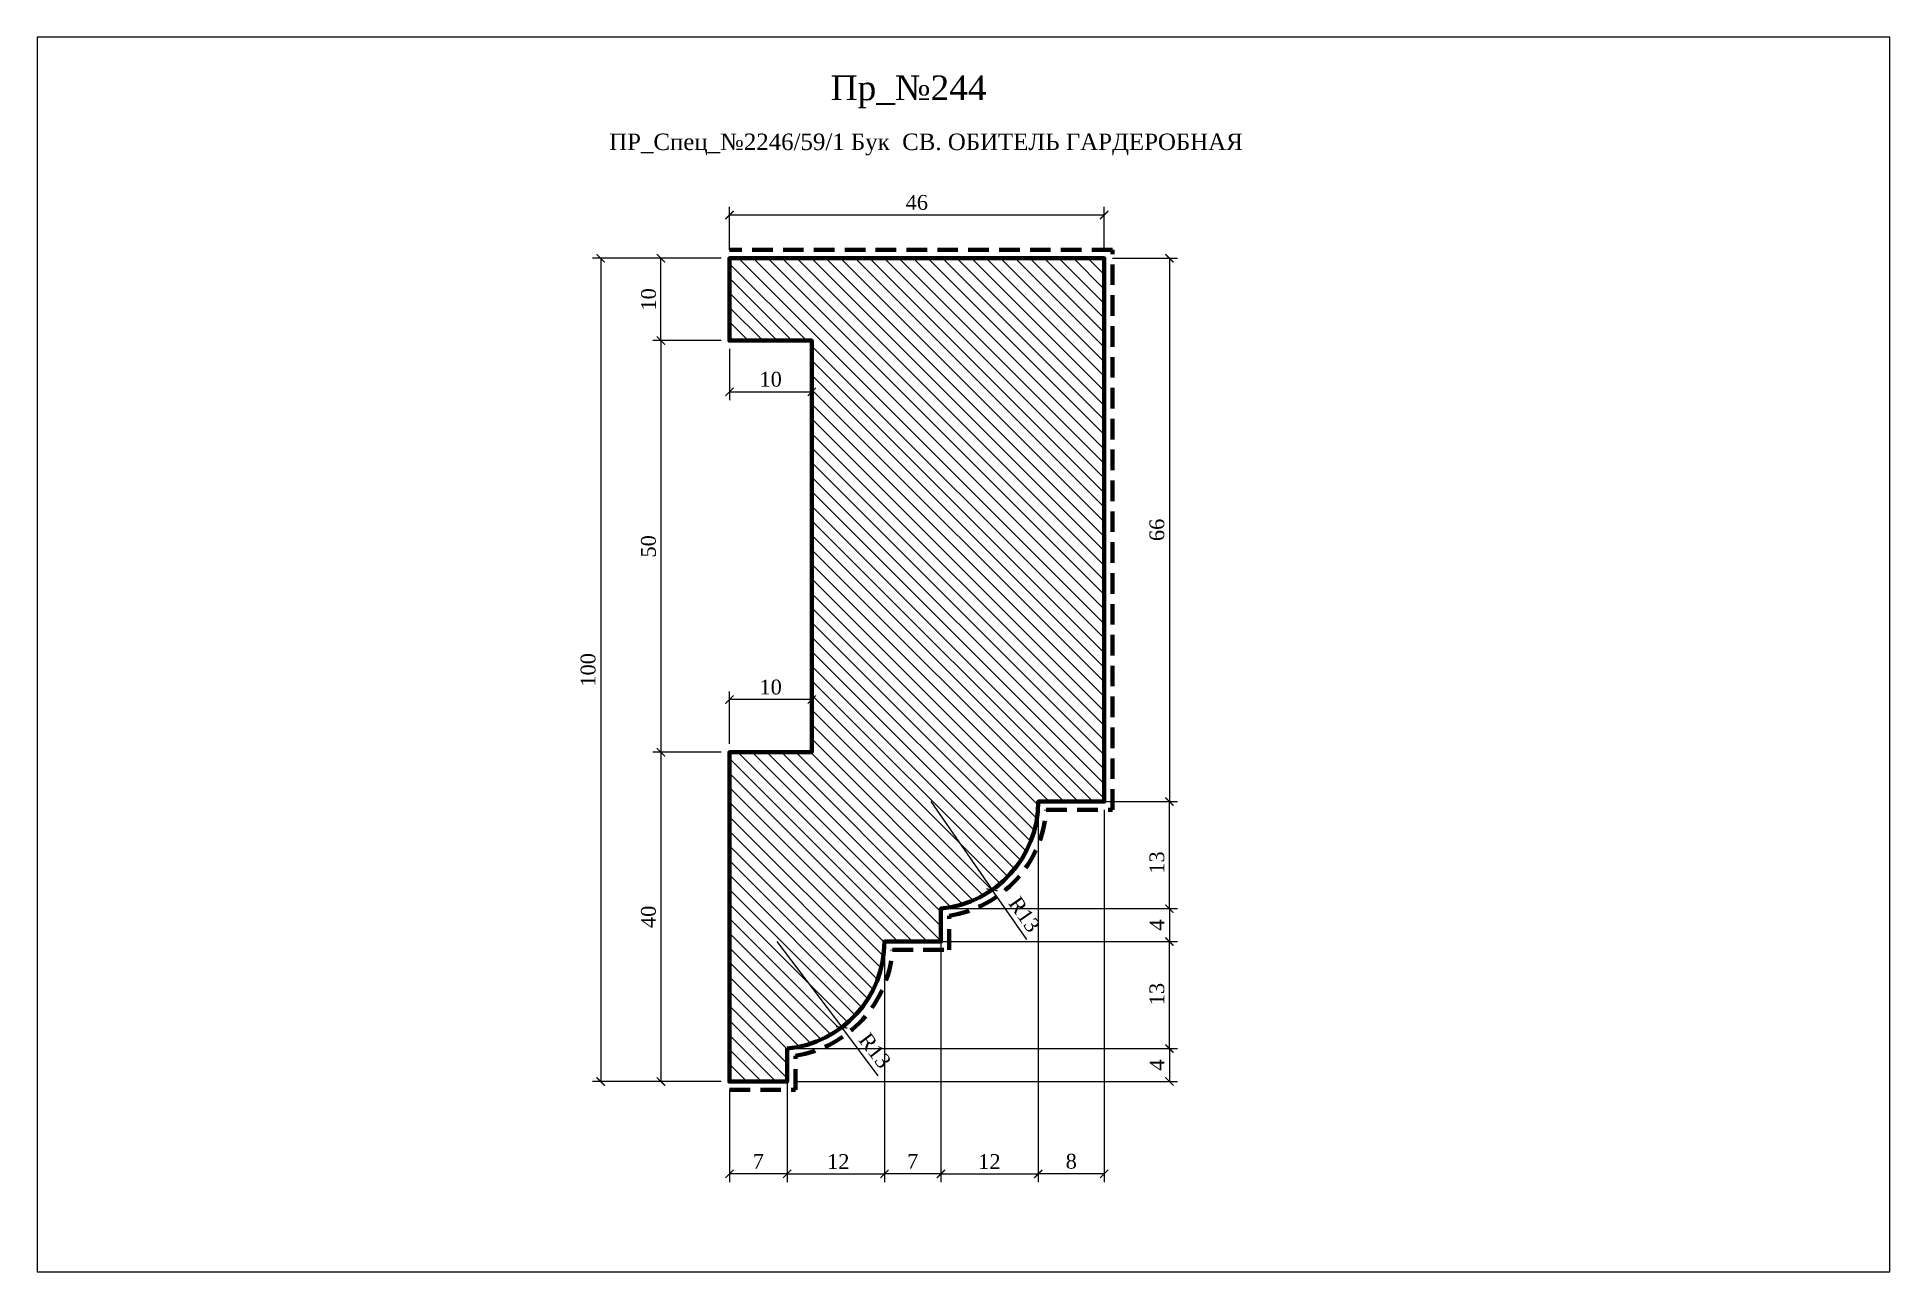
# Model space of a CAD drawing. Header units: millimetres. Extents: x 308940 to 309165, y -103439 to -103289.
import ezdxf

# ---------------------------------------------------------------- set-up
doc = ezdxf.new("R2010")
doc.units = ezdxf.units.MM
doc.header["$MEASUREMENT"] = 0
doc.linetypes.add('HIDDEN', pattern=[0.375, 0.25, -0.125])
doc.layers.add('Outside panel', color=7, linetype='Continuous', lineweight=18, true_color=0x7f5e57)
doc.layers.add('линия 15', color=7, linetype='Continuous', lineweight=15)
doc.layers.add('линия 50', color=1, linetype='Continuous', lineweight=140)
doc.layers.add('размеры в модели', color=7, linetype='Continuous')
doc.styles.add('ELECT', font='times.ttf')
doc.styles.get("Standard").update_dxf_attribs({"font": 'times.ttf'})
doc.dimstyles.new('M_1', dxfattribs={"dimtxt": 1.8, "dimasz": 1, "dimexe": 1, "dimexo": 1, "dimgap": 0.6, "dimtad": 1, "dimdec": 0, "dimdsep": 46, "dimtxsty": 'Standard', "dimblk": 'ARCHTICK', "dimcen": -5, "dimclrd": 7, "dimclre": 7, "dimclrt": 7, "dimadec": 0, "dimazin": 0, "dimtfac": 1, "dimtdec": 0, "dimtmove": 0, "dimatfit": 3, "dimfxl": 1, "dimtolj": 1, "dimtzin": 0, "dimlwd": 5, "dimlwe": 5, "dimarcsym": 0})

# ---------------------------------------------------------------- blocks, each defined once
blk = doc.blocks.new('_ArchTick')
at = {"color": 0, "linetype": 'ByBlock', "const_width": 0.15}
blk.add_lwpolyline([(-0.5, -0.5), (0.5, 0.5)], dxfattribs=at)
blk = doc.blocks.new('*D19')
at = {"layer": 'Defpoints', "color": 0, "ltscale": 1000, "transparency": 16777216}
for p in [(309062.04, -103382.13), (309050.22, -103395.13), (309062.04, -103427.35)]:
    blk.add_point(p, dxfattribs=at)
at = {"layer": 'линия 15', "color": 7, "lineweight": 5, "ltscale": 1000, "transparency": 16777216}
for p, q in [((309062.04, -103383.13), (309062.04, -103428.35)), ((309050.22, -103396.13), (309050.22, -103428.35)), ((309050.22, -103427.35), (309062.04, -103427.35))]:
    blk.add_line(p, q, dxfattribs=at)
at = {"layer": 'линия 15', "color": 7, "lineweight": 5, "ltscale": 1000, "transparency": 16777216, "rotation": 180}
blk.add_blockref('_ArchTick', (309050.22, -103427.35), dxfattribs=at)
at = {"layer": 'линия 15', "color": 7, "lineweight": 5, "ltscale": 1000, "transparency": 16777216}
blk.add_blockref('_ArchTick', (309062.04, -103427.35), dxfattribs=at)
at = {"layer": 'линия 15', "color": 7, "ltscale": 1000, "transparency": 16777216, "insert": (309056.1, -103425.85), "char_height": 1.8, "attachment_point": 5}
blk.add_mtext('\\A1;12', dxfattribs=at)
blk = doc.blocks.new('*D18')
at = {"layer": 'Defpoints', "color": 0, "ltscale": 1000, "transparency": 16777216}
for p in [(309043.36, -103399.13), (309031.54, -103412.13), (309043.36, -103427.35)]:
    blk.add_point(p, dxfattribs=at)
at = {"layer": 'линия 15', "color": 7, "lineweight": 5, "ltscale": 1000, "transparency": 16777216}
for p, q in [((309043.36, -103400.13), (309043.36, -103428.35)), ((309031.54, -103413.13), (309031.54, -103428.35)), ((309031.54, -103427.35), (309043.36, -103427.35))]:
    blk.add_line(p, q, dxfattribs=at)
at = {"layer": 'линия 15', "color": 7, "lineweight": 5, "ltscale": 1000, "transparency": 16777216, "rotation": 180}
blk.add_blockref('_ArchTick', (309031.54, -103427.35), dxfattribs=at)
at = {"layer": 'линия 15', "color": 7, "lineweight": 5, "ltscale": 1000, "transparency": 16777216}
blk.add_blockref('_ArchTick', (309043.36, -103427.35), dxfattribs=at)
at = {"layer": 'линия 15', "color": 7, "ltscale": 1000, "transparency": 16777216, "insert": (309037.75, -103425.85), "char_height": 1.8, "attachment_point": 5}
blk.add_mtext('\\A1;12', dxfattribs=at)
blk = doc.blocks.new('*D17')
at = {"layer": 'Defpoints', "color": 0, "ltscale": 1000, "transparency": 16777216}
for p in [(309043.36, -103399.13), (309077.96, -103399.13), (309031.54, -103412.13)]:
    blk.add_point(p, dxfattribs=at)
at = {"layer": 'линия 15', "color": 7, "lineweight": 5, "ltscale": 1000, "transparency": 16777216}
for p, q in [((309044.36, -103399.13), (309078.96, -103399.13)), ((309077.96, -103412.13), (309077.96, -103399.13)), ((309032.54, -103412.13), (309078.96, -103412.13))]:
    blk.add_line(p, q, dxfattribs=at)
for p, rotation in [((309077.96, -103399.13), 90), ((309077.96, -103412.13), 270)]:
    blk.add_blockref('_ArchTick', p, dxfattribs=dict(at, rotation=rotation))
at = {"layer": 'линия 15', "color": 7, "ltscale": 1000, "transparency": 16777216, "insert": (309076.45, -103405.51), "char_height": 1.8, "attachment_point": 5, "rotation": 90}
blk.add_mtext('\\A1;13', dxfattribs=at)
blk = doc.blocks.new('*D16')
at = {"layer": 'Defpoints', "color": 0, "ltscale": 1000, "transparency": 16777216}
for p in [(309062.04, -103382.13), (309077.96, -103382.13), (309050.22, -103395.13)]:
    blk.add_point(p, dxfattribs=at)
at = {"layer": 'линия 15', "color": 7, "lineweight": 5, "ltscale": 1000, "transparency": 16777216}
for p, q in [((309063.04, -103382.13), (309078.96, -103382.13)), ((309077.96, -103395.13), (309077.96, -103382.13)), ((309051.22, -103395.13), (309078.96, -103395.13))]:
    blk.add_line(p, q, dxfattribs=at)
for p, rotation in [((309077.96, -103382.13), 90), ((309077.96, -103395.13), 270)]:
    blk.add_blockref('_ArchTick', p, dxfattribs=dict(at, rotation=rotation))
at = {"layer": 'линия 15', "color": 7, "ltscale": 1000, "transparency": 16777216, "insert": (309076.45, -103389.54), "char_height": 1.8, "attachment_point": 5, "rotation": 90}
blk.add_mtext('\\A1;13', dxfattribs=at)
blk = doc.blocks.new('*D15')
at = {"layer": 'Defpoints', "color": 0, "ltscale": 1000, "transparency": 16777216}
for p in [(309030.3, -103399.13), (309038.17, -103409.55)]:
    blk.add_point(p, dxfattribs=at)
at = {"layer": 'размеры в модели', "color": 7, "lineweight": 5, "ltscale": 1000, "transparency": 16777216}
for p in [(309030.3, -103399.13), (309042.61, -103415.43)]:
    blk.add_line(p, (309038.17, -103409.55), dxfattribs=at)
at = {"layer": 'размеры в модели', "color": 7, "lineweight": 5, "ltscale": 1000, "transparency": 16777216, "rotation": 127.0436708362702}
blk.add_blockref('_ArchTick', (309038.17, -103409.55), dxfattribs=at)
at = {"layer": 'размеры в модели', "color": 7, "ltscale": 1000, "transparency": 16777216, "insert": (309042.2, -103412.37), "char_height": 1.8, "attachment_point": 5, "rotation": 307.0437}
blk.add_mtext('\\A1;R13', dxfattribs=at)
blk = doc.blocks.new('*D14')
at = {"layer": 'Defpoints', "color": 0, "ltscale": 1000, "transparency": 16777216}
for p in [(309048.98, -103382.13), (309056.43, -103392.85)]:
    blk.add_point(p, dxfattribs=at)
at = {"layer": 'размеры в модели', "color": 7, "lineweight": 5, "ltscale": 1000, "transparency": 16777216}
for p in [(309048.98, -103382.13), (309060.63, -103398.9)]:
    blk.add_line(p, (309056.43, -103392.85), dxfattribs=at)
at = {"layer": 'размеры в модели', "color": 7, "lineweight": 5, "ltscale": 1000, "transparency": 16777216, "rotation": 124.7721024403657}
blk.add_blockref('_ArchTick', (309056.43, -103392.85), dxfattribs=at)
at = {"layer": 'размеры в модели', "color": 7, "ltscale": 1000, "transparency": 16777216, "insert": (309060.35, -103395.84), "char_height": 1.8, "attachment_point": 5, "rotation": 304.7721}
blk.add_mtext('\\A1;R13', dxfattribs=at)
blk = doc.blocks.new('*D13')
at = {"layer": 'Defpoints', "color": 0, "ltscale": 1000, "transparency": 16777216}
for p in [(309024.54, -103369.74), (309024.54, -103376.13), (309034.54, -103376.13)]:
    blk.add_point(p, dxfattribs=at)
at = {"layer": 'размеры в модели', "color": 7, "lineweight": 5, "ltscale": 1000, "transparency": 16777216}
for p, q in [((309024.54, -103375.13), (309024.54, -103368.74)), ((309034.54, -103375.13), (309034.54, -103368.74)), ((309034.54, -103369.74), (309024.54, -103369.74))]:
    blk.add_line(p, q, dxfattribs=at)
at = {"layer": 'размеры в модели', "color": 7, "lineweight": 5, "ltscale": 1000, "transparency": 16777216, "rotation": 180}
blk.add_blockref('_ArchTick', (309024.54, -103369.74), dxfattribs=at)
at = {"layer": 'размеры в модели', "color": 7, "lineweight": 5, "ltscale": 1000, "transparency": 16777216}
blk.add_blockref('_ArchTick', (309034.54, -103369.74), dxfattribs=at)
at = {"layer": 'размеры в модели', "color": 7, "ltscale": 1000, "transparency": 16777216, "insert": (309029.54, -103368.23), "char_height": 1.8, "attachment_point": 5}
blk.add_mtext('\\A1;10', dxfattribs=at)
blk = doc.blocks.new('*D12')
at = {"layer": 'Defpoints', "color": 0, "ltscale": 1000, "transparency": 16777216}
for p in [(309031.54, -103412.13), (309031.54, -103416.13), (309077.96, -103416.13)]:
    blk.add_point(p, dxfattribs=at)
at = {"layer": 'размеры в модели', "color": 7, "lineweight": 5, "ltscale": 1000, "transparency": 16777216}
for p, q in [((309032.54, -103412.13), (309078.96, -103412.13)), ((309077.96, -103412.13), (309077.96, -103416.13)), ((309032.54, -103416.13), (309078.96, -103416.13))]:
    blk.add_line(p, q, dxfattribs=at)
for p, rotation in [((309077.96, -103412.13), 90), ((309077.96, -103416.13), 270)]:
    blk.add_blockref('_ArchTick', p, dxfattribs=dict(at, rotation=rotation))
at = {"layer": 'размеры в модели', "color": 7, "ltscale": 1000, "transparency": 16777216, "insert": (309076.46, -103414.13), "char_height": 1.8, "attachment_point": 5, "rotation": 90}
blk.add_mtext('\\A1;4', dxfattribs=at)
blk = doc.blocks.new('*D11')
at = {"layer": 'Defpoints', "color": 0, "ltscale": 1000, "transparency": 16777216}
for p in [(309043.36, -103399.13), (309050.22, -103399.13), (309043.36, -103427.35)]:
    blk.add_point(p, dxfattribs=at)
at = {"layer": 'размеры в модели', "color": 7, "lineweight": 5, "ltscale": 1000, "transparency": 16777216}
for p, q in [((309043.36, -103400.13), (309043.36, -103428.35)), ((309050.22, -103400.13), (309050.22, -103428.35)), ((309050.22, -103427.35), (309043.36, -103427.35))]:
    blk.add_line(p, q, dxfattribs=at)
at = {"layer": 'размеры в модели', "color": 7, "lineweight": 5, "ltscale": 1000, "transparency": 16777216, "rotation": 180}
blk.add_blockref('_ArchTick', (309043.36, -103427.35), dxfattribs=at)
at = {"layer": 'размеры в модели', "color": 7, "lineweight": 5, "ltscale": 1000, "transparency": 16777216}
blk.add_blockref('_ArchTick', (309050.22, -103427.35), dxfattribs=at)
at = {"layer": 'размеры в модели', "color": 7, "ltscale": 1000, "transparency": 16777216, "insert": (309046.79, -103425.83), "char_height": 1.8, "attachment_point": 5}
blk.add_mtext('\\A1;7', dxfattribs=at)
blk = doc.blocks.new('*D10')
at = {"layer": 'Defpoints', "color": 0, "ltscale": 1000, "transparency": 16777216}
for p in [(309050.22, -103395.13), (309050.22, -103399.13), (309077.96, -103399.13)]:
    blk.add_point(p, dxfattribs=at)
at = {"layer": 'размеры в модели', "color": 7, "lineweight": 5, "ltscale": 1000, "transparency": 16777216}
for p, q in [((309051.22, -103395.13), (309078.96, -103395.13)), ((309077.96, -103395.13), (309077.96, -103399.13)), ((309051.22, -103399.13), (309078.96, -103399.13))]:
    blk.add_line(p, q, dxfattribs=at)
for p, rotation in [((309077.96, -103395.13), 90), ((309077.96, -103399.13), 270)]:
    blk.add_blockref('_ArchTick', p, dxfattribs=dict(at, rotation=rotation))
at = {"layer": 'размеры в модели', "color": 7, "ltscale": 1000, "transparency": 16777216, "insert": (309076.46, -103397.13), "char_height": 1.8, "attachment_point": 5, "rotation": 90}
blk.add_mtext('\\A1;4', dxfattribs=at)
blk = doc.blocks.new('*D9')
at = {"layer": 'Defpoints', "color": 0, "ltscale": 1000, "transparency": 16777216}
for p in [(309062.04, -103382.13), (309070.04, -103382.13), (309062.04, -103427.35)]:
    blk.add_point(p, dxfattribs=at)
at = {"layer": 'размеры в модели', "color": 7, "lineweight": 5, "ltscale": 1000, "transparency": 16777216}
for p, q in [((309062.04, -103383.13), (309062.04, -103428.35)), ((309070.04, -103383.13), (309070.04, -103428.35)), ((309070.04, -103427.35), (309062.04, -103427.35))]:
    blk.add_line(p, q, dxfattribs=at)
at = {"layer": 'размеры в модели', "color": 7, "lineweight": 5, "ltscale": 1000, "transparency": 16777216, "rotation": 180}
blk.add_blockref('_ArchTick', (309062.04, -103427.35), dxfattribs=at)
at = {"layer": 'размеры в модели', "color": 7, "lineweight": 5, "ltscale": 1000, "transparency": 16777216}
blk.add_blockref('_ArchTick', (309070.04, -103427.35), dxfattribs=at)
at = {"layer": 'размеры в модели', "color": 7, "ltscale": 1000, "transparency": 16777216, "insert": (309066.04, -103425.83), "char_height": 1.8, "attachment_point": 5}
blk.add_mtext('\\A1;8', dxfattribs=at)
blk = doc.blocks.new('*D8')
at = {"layer": 'Defpoints', "color": 0, "ltscale": 1000, "transparency": 16777216}
for p in [(309070.04, -103316.13), (309070.04, -103382.13), (309077.96, -103382.13)]:
    blk.add_point(p, dxfattribs=at)
at = {"layer": 'размеры в модели', "color": 7, "lineweight": 5, "ltscale": 1000, "transparency": 16777216}
for p, q in [((309071.04, -103316.13), (309078.96, -103316.13)), ((309077.96, -103316.13), (309077.96, -103382.13)), ((309071.04, -103382.13), (309078.96, -103382.13))]:
    blk.add_line(p, q, dxfattribs=at)
for p, rotation in [((309077.96, -103316.13), 90), ((309077.96, -103382.13), 270)]:
    blk.add_blockref('_ArchTick', p, dxfattribs=dict(at, rotation=rotation))
at = {"layer": 'размеры в модели', "color": 7, "ltscale": 1000, "transparency": 16777216, "insert": (309076.45, -103349.13), "char_height": 1.8, "attachment_point": 5, "rotation": 90}
blk.add_mtext('\\A1;66', dxfattribs=at)
blk = doc.blocks.new('*D7')
at = {"layer": 'Defpoints', "color": 0, "ltscale": 1000, "transparency": 16777216}
for p in [(309024.54, -103310.88), (309024.54, -103316.13), (309070.04, -103316.13)]:
    blk.add_point(p, dxfattribs=at)
at = {"layer": 'размеры в модели', "color": 7, "lineweight": 5, "ltscale": 1000, "transparency": 16777216}
for p, q in [((309024.54, -103315.13), (309024.54, -103309.88)), ((309070.04, -103310.88), (309024.54, -103310.88)), ((309070.04, -103315.13), (309070.04, -103309.88))]:
    blk.add_line(p, q, dxfattribs=at)
at = {"layer": 'размеры в модели', "color": 7, "lineweight": 5, "ltscale": 1000, "transparency": 16777216, "rotation": 180}
blk.add_blockref('_ArchTick', (309024.54, -103310.88), dxfattribs=at)
at = {"layer": 'размеры в модели', "color": 7, "lineweight": 5, "ltscale": 1000, "transparency": 16777216}
blk.add_blockref('_ArchTick', (309070.04, -103310.88), dxfattribs=at)
at = {"layer": 'размеры в модели', "color": 7, "ltscale": 1000, "transparency": 16777216, "insert": (309047.29, -103309.36), "char_height": 1.8, "attachment_point": 5}
blk.add_mtext('\\A1;46', dxfattribs=at)
blk = doc.blocks.new('*D6')
at = {"layer": 'Defpoints', "color": 0, "ltscale": 1000, "transparency": 16777216}
for p in [(309024.54, -103416.13), (309031.54, -103416.13), (309024.54, -103427.35)]:
    blk.add_point(p, dxfattribs=at)
at = {"layer": 'размеры в модели', "color": 7, "lineweight": 5, "ltscale": 1000, "transparency": 16777216}
for p, q in [((309024.54, -103417.13), (309024.54, -103428.35)), ((309031.54, -103417.13), (309031.54, -103428.35)), ((309031.54, -103427.35), (309024.54, -103427.35))]:
    blk.add_line(p, q, dxfattribs=at)
at = {"layer": 'размеры в модели', "color": 7, "lineweight": 5, "ltscale": 1000, "transparency": 16777216, "rotation": 180}
blk.add_blockref('_ArchTick', (309024.54, -103427.35), dxfattribs=at)
at = {"layer": 'размеры в модели', "color": 7, "lineweight": 5, "ltscale": 1000, "transparency": 16777216}
blk.add_blockref('_ArchTick', (309031.54, -103427.35), dxfattribs=at)
at = {"layer": 'размеры в модели', "color": 7, "ltscale": 1000, "transparency": 16777216, "insert": (309028.04, -103425.83), "char_height": 1.8, "attachment_point": 5}
blk.add_mtext('\\A1;7', dxfattribs=at)
blk = doc.blocks.new('*D5')
at = {"layer": 'Defpoints', "color": 0, "ltscale": 1000, "transparency": 16777216}
for p in [(309024.54, -103376.13), (309016.22, -103416.13), (309024.54, -103416.13)]:
    blk.add_point(p, dxfattribs=at)
at = {"layer": 'размеры в модели', "color": 7, "lineweight": 5, "ltscale": 1000, "transparency": 16777216}
for p, q in [((309023.54, -103376.13), (309015.22, -103376.13)), ((309016.22, -103376.13), (309016.22, -103416.13)), ((309023.54, -103416.13), (309015.22, -103416.13))]:
    blk.add_line(p, q, dxfattribs=at)
for p, rotation in [((309016.22, -103376.13), 90), ((309016.22, -103416.13), 270)]:
    blk.add_blockref('_ArchTick', p, dxfattribs=dict(at, rotation=rotation))
at = {"layer": 'размеры в модели', "color": 7, "ltscale": 1000, "transparency": 16777216, "insert": (309014.71, -103396.13), "char_height": 1.8, "attachment_point": 5, "rotation": 90}
blk.add_mtext('\\A1;40', dxfattribs=at)
blk = doc.blocks.new('*D4')
at = {"layer": 'Defpoints', "color": 0, "ltscale": 1000, "transparency": 16777216}
for p in [(309024.54, -103326.13), (309016.22, -103376.13), (309024.54, -103376.13)]:
    blk.add_point(p, dxfattribs=at)
at = {"layer": 'размеры в модели', "color": 7, "lineweight": 5, "ltscale": 1000, "transparency": 16777216}
for p, q in [((309023.54, -103326.13), (309015.22, -103326.13)), ((309016.22, -103326.13), (309016.22, -103376.13)), ((309023.54, -103376.13), (309015.22, -103376.13))]:
    blk.add_line(p, q, dxfattribs=at)
for p, rotation in [((309016.22, -103326.13), 90), ((309016.22, -103376.13), 270)]:
    blk.add_blockref('_ArchTick', p, dxfattribs=dict(at, rotation=rotation))
at = {"layer": 'размеры в модели', "color": 7, "ltscale": 1000, "transparency": 16777216, "insert": (309014.71, -103351.13), "char_height": 1.8, "attachment_point": 5, "rotation": 90}
blk.add_mtext('\\A1;50', dxfattribs=at)
blk = doc.blocks.new('*D3')
at = {"layer": 'Defpoints', "color": 0, "ltscale": 1000, "transparency": 16777216}
for p in [(309024.54, -103326.13), (309034.54, -103326.13), (309034.54, -103332.36)]:
    blk.add_point(p, dxfattribs=at)
at = {"layer": 'размеры в модели', "color": 7, "lineweight": 5, "ltscale": 1000, "transparency": 16777216}
for p, q in [((309024.54, -103327.13), (309024.54, -103333.36)), ((309034.54, -103327.13), (309034.54, -103333.36)), ((309024.54, -103332.36), (309034.54, -103332.36))]:
    blk.add_line(p, q, dxfattribs=at)
at = {"layer": 'размеры в модели', "color": 7, "lineweight": 5, "ltscale": 1000, "transparency": 16777216, "rotation": 180}
blk.add_blockref('_ArchTick', (309024.54, -103332.36), dxfattribs=at)
at = {"layer": 'размеры в модели', "color": 7, "lineweight": 5, "ltscale": 1000, "transparency": 16777216}
blk.add_blockref('_ArchTick', (309034.54, -103332.36), dxfattribs=at)
at = {"layer": 'размеры в модели', "color": 7, "ltscale": 1000, "transparency": 16777216, "insert": (309029.54, -103330.84), "char_height": 1.8, "attachment_point": 5}
blk.add_mtext('\\A1;10', dxfattribs=at)
blk = doc.blocks.new('*D1')
at = {"layer": 'Defpoints', "color": 0, "ltscale": 1000, "transparency": 16777216}
for p in [(309024.54, -103316.13), (309008.9, -103416.13), (309024.54, -103416.13)]:
    blk.add_point(p, dxfattribs=at)
at = {"layer": 'размеры в модели', "color": 7, "lineweight": 5, "ltscale": 1000, "transparency": 16777216}
for p, q in [((309023.54, -103316.13), (309007.9, -103316.13)), ((309008.9, -103316.13), (309008.9, -103416.13)), ((309023.54, -103416.13), (309007.9, -103416.13))]:
    blk.add_line(p, q, dxfattribs=at)
for p, rotation in [((309008.9, -103316.13), 90), ((309008.9, -103416.13), 270)]:
    blk.add_blockref('_ArchTick', p, dxfattribs=dict(at, rotation=rotation))
at = {"layer": 'размеры в модели', "color": 7, "ltscale": 1000, "transparency": 16777216, "insert": (309007.38, -103366.13), "char_height": 1.8, "attachment_point": 5, "rotation": 90}
blk.add_mtext('\\A1;100', dxfattribs=at)

msp = doc.modelspace()

# ---------------------------------------------------------------- hatches: boundary and pattern name
at = {"layer": 'Outside panel', "ltscale": 1000}
h = msp.add_hatch(dxfattribs=at)
h.set_pattern_fill('ANSI31', color=256, scale=10, angle=90)
h.set_pattern_definition([(135, (-4124.6893, -5555.828), (-0.8838834765, -0.8838834765), [])])
edge = h.paths.add_edge_path()
edge.add_arc((309030.3, -103399.13), 13.06, 275.4429, 360.0009)
edge.add_line((309043.36, -103399.13), (309050.22, -103399.13))
edge.add_line((309050.22, -103399.13), (309050.22, -103395.13))
edge.add_arc((309048.98, -103382.13), 13.06, 275.4429, 360.0009)
edge.add_line((309062.04, -103382.13), (309070.04, -103382.13))
edge.add_line((309070.04, -103382.13), (309070.04, -103316.13))
edge.add_line((309070.04, -103316.13), (309024.54, -103316.13))
edge.add_line((309024.54, -103316.13), (309024.54, -103326.13))
edge.add_line((309024.54, -103326.13), (309034.54, -103326.13))
edge.add_line((309034.54, -103326.13), (309034.54, -103376.13))
edge.add_line((309034.54, -103376.13), (309024.54, -103376.13))
edge.add_line((309024.54, -103376.13), (309024.54, -103416.13))
edge.add_line((309024.54, -103416.13), (309031.54, -103416.13))
edge.add_line((309031.54, -103416.13), (309031.54, -103412.13))

# ---------------------------------------------------------------- linework, layer by layer
at = {"color": 2, "lineweight": 30}
msp.add_line((309034.54, -103374.13), (309034.54, -103328.13), dxfattribs=at)
at = {"color": 6, "ltscale": 1000}
msp.add_lwpolyline([(308940.46, -103439.26), (309165.46, -103439.26), (309165.46, -103289.26), (308940.46, -103289.26)], close=True, dxfattribs=at)
at = {"layer": 'линия 50', "color": 1, "linetype": 'HIDDEN', "ltscale": 10, "true_color": 0xff0909}
msp.add_lwpolyline([(309024.54, -103417.13), (309032.54, -103417.13), (309032.54, -103413.01, 0.348038), (309044.33, -103400.13), (309051.22, -103400.13), (309051.22, -103396.01, 0.348038), (309063.01, -103383.13), (309071.04, -103383.13), (309071.04, -103315.13), (309024.54, -103315.13)], format="xyb", dxfattribs=at)
at = {"layer": 'линия 50', "color": 7}
msp.add_lwpolyline([(309031.54, -103412.13, 0.38666), (309043.36, -103399.13), (309050.22, -103399.13), (309050.22, -103395.13, 0.38666), (309062.04, -103382.13), (309070.04, -103382.13), (309070.04, -103316.13), (309024.54, -103316.13), (309024.54, -103326.13), (309034.54, -103326.13), (309034.54, -103376.13), (309024.54, -103376.13), (309024.54, -103416.13), (309031.54, -103416.13)], format="xyb", close=True, dxfattribs=at)

# ---------------------------------------------------------------- texts
at = {"color": 5, "ltscale": 1000, "style": 'ELECT'}
msp.add_text('Пр_№244', height=3, dxfattribs=at).set_placement((309036.83, -103296.93))
at = {"color": 7, "ltscale": 1000, "style": 'ELECT'}
msp.add_text('ПР_Спец_№2246/59/1 Бук  СВ. ОБИТЕЛЬ ГАРДЕРОБНАЯ', height=2, dxfattribs=at).set_placement((309009.93, -103302.99))

# ---------------------------------------------------------------- dimensions: what is measured, and where the dimension line sits
at = {"layer": 'линия 15', "color": 7, "ltscale": 1000}
for base, p1, p2, picture, middle in [((309062.04, -103427.35), (309050.22, -103395.13), (309062.04, -103382.13), '*D19', (309056.1, -103427.35)), ((309043.36, -103427.35), (309031.54, -103412.13), (309043.36, -103399.13), '*D18', (309037.75, -103427.35))]:
    dim = msp.add_linear_dim(base=base, p1=p1, p2=p2, dimstyle='M_1', dxfattribs=at)
    dim.commit()
    dim.dimension.update_dxf_attribs({"geometry": picture, "text_midpoint": middle, "dimtype": 128})
for base, p1, p2, picture, middle in [((309077.96, -103382.13), (309050.22, -103395.13), (309062.04, -103382.13), '*D16', (309077.96, -103389.54)), ((309077.96, -103399.13), (309031.54, -103412.13), (309043.36, -103399.13), '*D17', (309077.96, -103405.51))]:
    dim = msp.add_linear_dim(base=base, p1=p1, p2=p2, angle=90, dimstyle='M_1', dxfattribs=at)
    dim.commit()
    dim.dimension.update_dxf_attribs({"geometry": picture, "text_midpoint": middle, "dimtype": 128})
at = {"layer": 'размеры в модели', "color": 0, "ltscale": 1000}
for base, p1, p2, angle, picture, middle in [((309024.54177727, -103310.87864059), (309070.04177727, -103316.12632931), (309024.54177727, -103316.12632931), 180, '*D7', (309047.29177727, -103309.36306741)), ((309008.9, -103416.13), (309024.54, -103316.13), (309024.54, -103416.13), 90, '*D1', (309007.38, -103366.13)), ((309077.96, -103382.13), (309070.04, -103316.13), (309070.04, -103382.13), 90, '*D8', (309076.45, -103349.13)), ((309016.22, -103376.13), (309024.54, -103326.13), (309024.54, -103376.13), 90, '*D4', (309014.71, -103351.13)), ((309034.54, -103332.36), (309024.54, -103326.13), (309034.54, -103326.13), 180, '*D3', (309029.54, -103330.84)), ((309024.54, -103369.74), (309034.54, -103376.13), (309024.54, -103376.13), 180, '*D13', (309029.54, -103368.23)), ((309016.22, -103416.13), (309024.54, -103376.13), (309024.54, -103416.13), 90, '*D5', (309014.71, -103396.13)), ((309062.04, -103427.35), (309070.04, -103382.13), (309062.04, -103382.13), 180, '*D9', (309066.04, -103425.83)), ((309077.96, -103399.13), (309050.22, -103395.13), (309050.22, -103399.13), 90, '*D10', (309076.46, -103397.13)), ((309043.36, -103427.35), (309050.22, -103399.13), (309043.36, -103399.13), 180, '*D11', (309046.79, -103425.83)), ((309077.96, -103416.13), (309031.54, -103412.13), (309031.54, -103416.13), 90, '*D12', (309076.46, -103414.13)), ((309024.54, -103427.35), (309031.54, -103416.13), (309024.54, -103416.13), 180, '*D6', (309028.04, -103425.83))]:
    dim = msp.add_linear_dim(base=base, p1=p1, p2=p2, angle=angle, dimstyle='M_1', dxfattribs=at)
    dim.commit()
    dim.dimension.update_dxf_attribs({"geometry": picture, "text_midpoint": middle})
msp.add_linear_dim(base=(309016.22, -103316.13), p1=(309024.54, -103326.13), p2=(309024.54, -103316.13), angle=90, dimstyle='M_1', dxfattribs=at).render()
at = {"layer": 'размеры в модели', "color": 5, "ltscale": 1000}
for center, mpoint, picture, middle in [((309048.98, -103382.13), (309056.43, -103392.85), '*D14', (309060.35, -103395.84)), ((309030.3, -103399.13), (309038.17, -103409.55), '*D15', (309042.2, -103412.37))]:
    dim = msp.add_radius_dim(center=center, mpoint=mpoint, dimstyle='M_1', dxfattribs=at)
    dim.commit()
    dim.dimension.update_dxf_attribs({"geometry": picture, "text_midpoint": middle})

doc.saveas('drawing.dxf')
